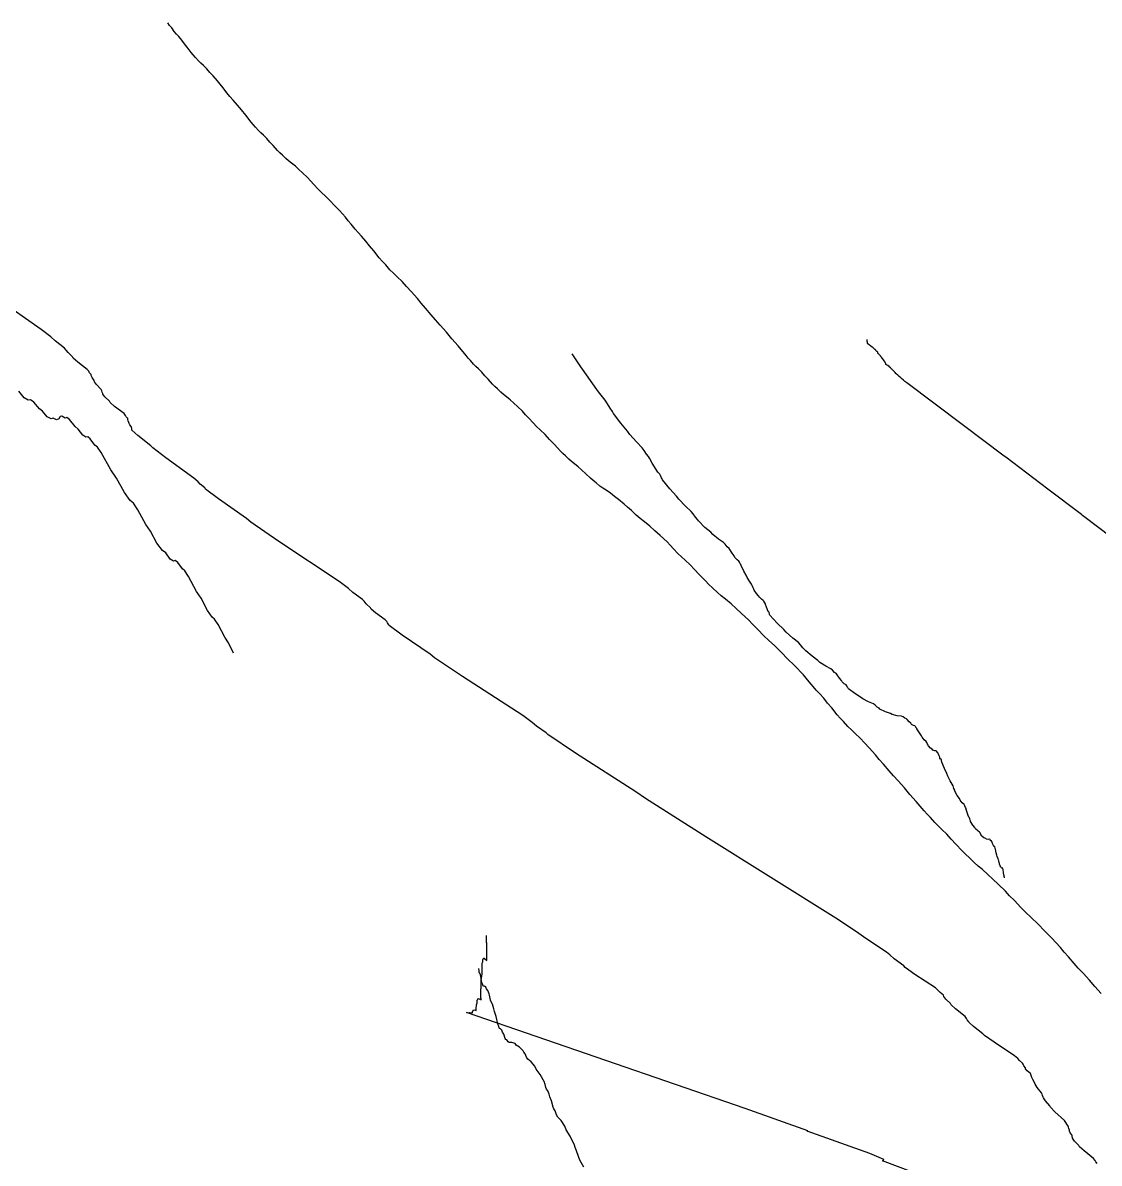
# Model space of a CAD drawing. Header units: metres. Extents: x 0 to 1, y 0 to 1.
# Drawn here: x 0.5222 to 0.6826, y 0.5428 to 0.7128 of the extents above; entities that cross this region are included whole.
import ezdxf

# ---------------------------------------------------------------- set-up
doc = ezdxf.new("R2010")
doc.units = ezdxf.units.M

msp = doc.modelspace()

# ---------------------------------------------------------------- linework, layer by layer
at = {"layer": '2', "color": 0}
for p, q in [((0.544085, 0.712402), (0.543813, 0.712795)), ((0.544393, 0.712026), (0.544085, 0.712402)), ((0.544786, 0.711478), (0.544393, 0.712026)), ((0.545094, 0.711101), (0.544786, 0.711478)), ((0.545442, 0.710743), (0.545094, 0.711101)), ((0.545886, 0.710218), (0.545442, 0.710743)), ((0.546279, 0.70968), (0.545886, 0.710218)), ((0.546724, 0.70914), (0.546279, 0.70968)), ((0.547291, 0.708383), (0.546724, 0.70914)), ((0.547599, 0.708004), (0.547291, 0.708383)), ((0.547947, 0.707645), (0.547599, 0.708004)), ((0.548392, 0.707118), (0.547947, 0.707645)), ((0.54874, 0.706757), (0.548392, 0.707118)), ((0.549134, 0.706417), (0.54874, 0.706757)), ((0.549637, 0.705916), (0.549134, 0.706417)), ((0.550081, 0.705399), (0.549637, 0.705916)), ((0.550584, 0.704883), (0.550081, 0.705399)), ((0.551226, 0.704156), (0.550584, 0.704883)), ((0.551619, 0.703627), (0.551226, 0.704156)), ((0.552064, 0.703097), (0.551619, 0.703627)), ((0.552631, 0.702353), (0.552064, 0.703097)), ((0.553076, 0.701822), (0.552631, 0.702353)), ((0.553578, 0.70129), (0.553076, 0.701822)), ((0.55422, 0.700543), (0.553578, 0.70129)), ((0.554788, 0.699809), (0.55422, 0.700543)), ((0.55543, 0.699047), (0.554788, 0.699809)), ((0.556249, 0.698007), (0.55543, 0.699047)), ((0.556557, 0.697627), (0.556249, 0.698007)), ((0.556905, 0.697266), (0.556557, 0.697627)), ((0.557349, 0.696738), (0.556905, 0.697266)), ((0.557698, 0.696375), (0.557349, 0.696738)), ((0.558092, 0.696034), (0.557698, 0.696375)), ((0.558595, 0.695531), (0.558092, 0.696034)), ((0.559039, 0.695012), (0.558595, 0.695531)), ((0.559542, 0.694494), (0.559039, 0.695012)), ((0.560184, 0.693764), (0.559542, 0.694494)), ((0.560532, 0.693401), (0.560184, 0.693764)), ((0.560926, 0.693058), (0.560532, 0.693401)), ((0.561429, 0.692553), (0.560926, 0.693058)), ((0.561823, 0.692209), (0.561429, 0.692553)), ((0.562269, 0.691889), (0.561823, 0.692209)), ((0.562838, 0.691412), (0.562269, 0.691889)), ((0.563341, 0.690917), (0.562838, 0.691412)), ((0.56391, 0.690425), (0.563341, 0.690917)), ((0.564636, 0.68973), (0.56391, 0.690425)), ((0.565081, 0.68922), (0.564636, 0.68973)), ((0.565584, 0.688712), (0.565081, 0.68922)), ((0.566226, 0.687995), (0.565584, 0.688712)), ((0.566729, 0.687486), (0.566226, 0.687995)), ((0.567298, 0.686979), (0.566729, 0.687486)), ((0.568024, 0.686263), (0.567298, 0.686979)), ((0.568666, 0.685557), (0.568024, 0.686263)), ((0.569392, 0.684826), (0.568666, 0.685557)), ((0.570319, 0.683826), (0.569392, 0.684826)), ((0.570712, 0.683305), (0.570319, 0.683826)), ((0.571156, 0.682785), (0.570712, 0.683305)), ((0.571724, 0.682054), (0.571156, 0.682785)), ((0.572168, 0.681532), (0.571724, 0.682054)), ((0.572671, 0.681011), (0.572168, 0.681532)), ((0.573313, 0.680278), (0.572671, 0.681011)), ((0.57388, 0.679556), (0.573313, 0.680278)), ((0.574522, 0.678808), (0.57388, 0.679556)), ((0.575341, 0.677785), (0.574522, 0.678808)), ((0.575786, 0.677262), (0.575341, 0.677785)), ((0.576289, 0.676739), (0.575786, 0.677262)), ((0.576931, 0.676004), (0.576289, 0.676739)), ((0.577434, 0.67548), (0.576931, 0.676004)), ((0.578003, 0.674956), (0.577434, 0.67548)), ((0.578729, 0.674219), (0.578003, 0.674956)), ((0.524936, 0.667074), (0.515949, 0.673408)), ((0.579371, 0.673494), (0.578729, 0.674219)), ((0.580097, 0.672742), (0.579371, 0.673494)), ((0.581024, 0.671715), (0.580097, 0.672742)), ((0.581591, 0.671002), (0.581024, 0.671715)), ((0.582233, 0.670264), (0.581591, 0.671002)), ((0.583052, 0.669255), (0.582233, 0.670264)), ((0.583694, 0.668515), (0.583052, 0.669255)), ((0.584421, 0.667748), (0.583694, 0.668515)), ((0.526358, 0.665982), (0.524936, 0.667074)), ((0.585347, 0.666701), (0.584421, 0.667748)), ((0.586167, 0.665701), (0.585347, 0.666701)), ((0.527018, 0.665381), (0.526358, 0.665982)), ((0.52844, 0.66429), (0.527018, 0.665381)), ((0.587094, 0.664638), (0.586167, 0.665701)), ((0.588277, 0.663215), (0.587094, 0.664638)), ((0.648044, 0.665595), (0.648044, 0.665607)), ((0.648044, 0.665588), (0.648044, 0.665595)), ((0.648044, 0.665569), (0.648044, 0.665588)), ((0.648044, 0.665558), (0.648044, 0.665569)), ((0.648044, 0.665557), (0.648044, 0.665558)), ((0.648044, 0.665544), (0.648044, 0.665557)), ((0.648044, 0.665532), (0.648044, 0.665544)), ((0.648044, 0.66551), (0.648044, 0.665532)), ((0.648045, 0.66548), (0.648044, 0.66551)), ((0.648045, 0.665469), (0.648045, 0.66548)), ((0.648045, 0.665462), (0.648045, 0.665469)), ((0.648045, 0.665443), (0.648045, 0.665462)), ((0.648045, 0.665432), (0.648045, 0.665443)), ((0.648054, 0.665439), (0.648045, 0.665432)), ((0.648061, 0.66543), (0.648054, 0.665439)), ((0.648061, 0.665418), (0.648061, 0.66543)), ((0.648067, 0.665402), (0.648061, 0.665418)), ((0.648072, 0.665376), (0.648067, 0.665402)), ((0.648072, 0.665365), (0.648072, 0.665376)), ((0.648073, 0.665356), (0.648072, 0.665365)), ((0.648073, 0.665337), (0.648073, 0.665356)), ((0.648073, 0.665325), (0.648073, 0.665337)), ((0.64808, 0.665293), (0.648073, 0.665325)), ((0.648085, 0.665256), (0.64808, 0.665293)), ((0.648085, 0.665243), (0.648085, 0.665256)), ((0.64809, 0.665198), (0.648085, 0.665243)), ((0.648094, 0.66515), (0.64809, 0.665198)), ((0.648094, 0.665139), (0.648094, 0.66515)), ((0.648094, 0.665131), (0.648094, 0.665139)), ((0.648094, 0.665112), (0.648094, 0.665131)), ((0.648094, 0.665101), (0.648094, 0.665112)), ((0.648103, 0.665095), (0.648094, 0.665101)), ((0.64811, 0.665077), (0.648103, 0.665095)), ((0.64811, 0.665065), (0.64811, 0.665077)), ((0.648116, 0.665039), (0.64811, 0.665065)), ((0.648121, 0.665006), (0.648116, 0.665039)), ((0.648122, 0.664995), (0.648121, 0.665006)), ((0.64813, 0.664982), (0.648122, 0.664995)), ((0.648137, 0.664959), (0.64813, 0.664982)), ((0.648145, 0.664943), (0.648137, 0.664959)), ((0.648412, 0.664777), (0.648145, 0.664943)), ((0.648616, 0.664637), (0.648412, 0.664777)), ((0.648622, 0.664622), (0.648616, 0.664637)), ((0.648825, 0.664474), (0.648622, 0.664622)), ((0.528665, 0.664027), (0.52844, 0.66429)), ((0.52897, 0.663637), (0.528665, 0.664027)), ((0.529629, 0.662999), (0.52897, 0.663637)), ((0.529733, 0.662808), (0.529629, 0.662999)), ((0.530393, 0.662208), (0.529733, 0.662808)), ((0.588584, 0.662834), (0.588277, 0.663215)), ((0.588933, 0.662471), (0.588584, 0.662834)), ((0.605373, 0.661547), (0.604089, 0.663469)), ((0.64898, 0.664349), (0.648825, 0.664474)), ((0.648981, 0.664337), (0.64898, 0.664349)), ((0.648987, 0.664324), (0.648981, 0.664337)), ((0.648992, 0.664301), (0.648987, 0.664324)), ((0.648999, 0.664285), (0.648992, 0.664301)), ((0.649202, 0.664123), (0.648999, 0.664285)), ((0.649357, 0.663986), (0.649202, 0.664123)), ((0.649362, 0.66397), (0.649357, 0.663986)), ((0.649517, 0.663825), (0.649362, 0.66397)), ((0.649635, 0.663701), (0.649517, 0.663825)), ((0.649635, 0.66369), (0.649635, 0.663701)), ((0.649635, 0.663682), (0.649635, 0.66369)), ((0.649635, 0.663663), (0.649635, 0.663682)), ((0.649635, 0.663652), (0.649635, 0.663663)), ((0.649642, 0.663645), (0.649635, 0.663652)), ((0.649647, 0.663626), (0.649642, 0.663645)), ((0.649647, 0.663614), (0.649647, 0.663626)), ((0.649652, 0.663588), (0.649647, 0.663614)), ((0.649656, 0.663554), (0.649652, 0.663588)), ((0.649656, 0.663543), (0.649656, 0.663554)), ((0.649663, 0.663529), (0.649656, 0.663543)), ((0.649668, 0.663506), (0.649663, 0.663529)), ((0.649674, 0.663489), (0.649668, 0.663506)), ((0.649877, 0.663298), (0.649674, 0.663489)), ((0.650032, 0.66314), (0.649877, 0.663298)), ((0.650037, 0.663123), (0.650032, 0.66314)), ((0.650192, 0.662957), (0.650037, 0.663123)), ((0.65031, 0.662817), (0.650192, 0.662957)), ((0.65031, 0.662806), (0.65031, 0.662817)), ((0.650315, 0.662792), (0.65031, 0.662806)), ((0.531815, 0.661118), (0.530393, 0.662208)), ((0.53204, 0.660856), (0.531815, 0.661118)), ((0.589377, 0.661941), (0.588933, 0.662471)), ((0.589726, 0.661577), (0.589377, 0.661941)), ((0.59012, 0.661235), (0.589726, 0.661577)), ((0.590622, 0.66073), (0.59012, 0.661235)), ((0.606492, 0.65997), (0.605373, 0.661547)), ((0.650319, 0.662769), (0.650315, 0.662792)), ((0.650324, 0.662752), (0.650319, 0.662769)), ((0.650479, 0.662571), (0.650324, 0.662752)), ((0.650597, 0.662419), (0.650479, 0.662571)), ((0.650601, 0.662403), (0.650597, 0.662419)), ((0.650719, 0.662244), (0.650601, 0.662403)), ((0.650808, 0.662109), (0.650719, 0.662244)), ((0.650808, 0.662098), (0.650808, 0.662109)), ((0.650809, 0.66209), (0.650808, 0.662098)), ((0.650809, 0.662071), (0.650809, 0.66209)), ((0.650809, 0.66206), (0.650809, 0.662071)), ((0.650818, 0.662053), (0.650809, 0.66206)), ((0.650824, 0.662034), (0.650818, 0.662053)), ((0.650825, 0.662023), (0.650824, 0.662034)), ((0.650831, 0.661996), (0.650825, 0.662023)), ((0.650836, 0.661963), (0.650831, 0.661996)), ((0.650836, 0.661951), (0.650836, 0.661963)), ((0.650845, 0.661938), (0.650836, 0.661951)), ((0.650852, 0.661914), (0.650845, 0.661938)), ((0.65086, 0.661897), (0.650852, 0.661914)), ((0.651127, 0.661708), (0.65086, 0.661897)), ((0.65133, 0.661551), (0.651127, 0.661708)), ((0.651337, 0.661535), (0.65133, 0.661551)), ((0.65154, 0.66137), (0.651337, 0.661535)), ((0.651695, 0.661231), (0.65154, 0.66137)), ((0.651695, 0.661219), (0.651695, 0.661231)), ((0.651702, 0.661206), (0.651695, 0.661219)), ((0.651707, 0.661183), (0.651702, 0.661206)), ((0.651714, 0.661166), (0.651707, 0.661183)), ((0.651917, 0.660986), (0.651714, 0.661166)), ((0.532144, 0.66064), (0.53204, 0.660856)), ((0.532369, 0.660379), (0.532144, 0.66064)), ((0.532404, 0.660247), (0.532369, 0.660379)), ((0.532546, 0.659937), (0.532404, 0.660247)), ((0.532852, 0.659472), (0.532546, 0.659937)), ((0.5329, 0.659308), (0.532852, 0.659472)), ((0.591067, 0.660209), (0.590622, 0.66073)), ((0.59157, 0.659689), (0.591067, 0.660209)), ((0.592212, 0.658958), (0.59157, 0.659689)), ((0.606899, 0.659322), (0.606492, 0.65997)), ((0.652072, 0.660836), (0.651917, 0.660986)), ((0.652077, 0.660819), (0.652072, 0.660836)), ((0.652232, 0.660661), (0.652077, 0.660819)), ((0.652349, 0.660527), (0.652232, 0.660661)), ((0.65235, 0.660516), (0.652349, 0.660527)), ((0.652358, 0.660502), (0.65235, 0.660516)), ((0.652365, 0.660478), (0.652358, 0.660502)), ((0.652374, 0.66046), (0.652365, 0.660478)), ((0.65264, 0.660259), (0.652374, 0.66046)), ((0.652844, 0.660093), (0.65264, 0.660259)), ((0.65285, 0.660076), (0.652844, 0.660093)), ((0.653054, 0.659902), (0.65285, 0.660076)), ((0.653208, 0.659756), (0.653054, 0.659902)), ((0.653217, 0.659738), (0.653208, 0.659756)), ((0.653484, 0.65953), (0.653217, 0.659738)), ((0.653687, 0.659359), (0.653484, 0.65953)), ((0.522425, 0.65692), (0.521585, 0.657904)), ((0.533205, 0.658882), (0.5329, 0.659308)), ((0.533865, 0.658165), (0.533205, 0.658882)), ((0.533969, 0.657962), (0.533865, 0.658165)), ((0.534017, 0.657773), (0.533969, 0.657962)), ((0.534121, 0.657571), (0.534017, 0.657773)), ((0.59256, 0.658593), (0.592212, 0.658958)), ((0.592954, 0.658248), (0.59256, 0.658593)), ((0.593457, 0.657742), (0.592954, 0.658248)), ((0.593851, 0.657396), (0.593457, 0.657742)), ((0.608018, 0.657792), (0.606899, 0.659322)), ((0.608994, 0.656557), (0.608018, 0.657792)), ((0.653954, 0.659147), (0.653687, 0.659359)), ((0.66221, 0.652952), (0.653954, 0.659147)), ((0.523016, 0.65657), (0.522425, 0.65692)), ((0.523352, 0.656614), (0.523016, 0.65657)), ((0.523827, 0.656281), (0.523352, 0.656614)), ((0.524667, 0.655261), (0.523827, 0.656281)), ((0.534138, 0.657449), (0.534121, 0.657571)), ((0.534443, 0.657059), (0.534138, 0.657449)), ((0.535103, 0.656423), (0.534443, 0.657059)), ((0.535207, 0.656232), (0.535103, 0.656423)), ((0.535866, 0.655634), (0.535207, 0.656232)), ((0.594297, 0.657074), (0.593851, 0.657396)), ((0.594866, 0.656595), (0.594297, 0.657074)), ((0.595369, 0.656098), (0.594866, 0.656595)), ((0.595938, 0.655604), (0.595369, 0.656098)), ((0.609348, 0.656033), (0.608994, 0.656557)), ((0.609755, 0.655346), (0.609348, 0.656033)), ((0.525143, 0.654926), (0.524667, 0.655261)), ((0.525818, 0.654054), (0.525143, 0.654926)), ((0.537288, 0.654548), (0.535866, 0.655634)), ((0.537513, 0.654286), (0.537288, 0.654548)), ((0.596664, 0.654906), (0.595938, 0.655604)), ((0.597109, 0.654395), (0.596664, 0.654906)), ((0.597612, 0.653885), (0.597109, 0.654395)), ((0.610109, 0.654845), (0.609755, 0.655346)), ((0.610238, 0.654587), (0.610109, 0.654845)), ((0.611357, 0.65313), (0.610238, 0.654587)), ((0.526409, 0.653793), (0.525818, 0.654054)), ((0.526745, 0.653888), (0.526409, 0.653793)), ((0.52722, 0.653627), (0.526745, 0.653888)), ((0.527556, 0.653786), (0.52722, 0.653627)), ((0.527746, 0.654119), (0.527556, 0.653786)), ((0.528015, 0.654196), (0.527746, 0.654119)), ((0.528491, 0.653898), (0.528015, 0.654196)), ((0.528761, 0.653972), (0.528491, 0.653898)), ((0.529143, 0.653681), (0.528761, 0.653972)), ((0.529983, 0.65261), (0.529143, 0.653681)), ((0.530459, 0.652245), (0.529983, 0.65261)), ((0.537617, 0.65407), (0.537513, 0.654286)), ((0.537842, 0.65381), (0.537617, 0.65407)), ((0.537878, 0.653678), (0.537842, 0.65381)), ((0.537926, 0.653466), (0.537878, 0.653678)), ((0.53803, 0.653213), (0.537926, 0.653466)), ((0.538047, 0.653083), (0.53803, 0.653213)), ((0.538151, 0.652868), (0.538047, 0.653083)), ((0.538376, 0.652609), (0.538151, 0.652868)), ((0.538412, 0.652478), (0.538376, 0.652609)), ((0.598253, 0.653166), (0.597612, 0.653885)), ((0.598756, 0.652655), (0.598253, 0.653166)), ((0.599325, 0.652146), (0.598756, 0.652655)), ((0.612333, 0.651959), (0.611357, 0.65313)), ((0.668498, 0.648219), (0.66221, 0.652952)), ((0.531134, 0.651332), (0.530459, 0.652245)), ((0.53161, 0.651031), (0.531134, 0.651332)), ((0.531879, 0.651104), (0.53161, 0.651031)), ((0.532262, 0.65081), (0.531879, 0.651104)), ((0.538428, 0.652323), (0.538412, 0.652478)), ((0.538464, 0.652193), (0.538428, 0.652323)), ((0.53847, 0.652082), (0.538464, 0.652193)), ((0.539365, 0.651283), (0.53847, 0.652082)), ((0.541296, 0.649762), (0.539365, 0.651283)), ((0.600052, 0.651427), (0.599325, 0.652146)), ((0.600694, 0.650719), (0.600052, 0.651427)), ((0.612687, 0.651458), (0.612333, 0.651959)), ((0.613663, 0.650334), (0.612687, 0.651458)), ((0.532937, 0.64986), (0.532262, 0.65081)), ((0.53332, 0.649565), (0.532937, 0.64986)), ((0.533863, 0.648749), (0.53332, 0.649565)), ((0.541601, 0.649432), (0.541296, 0.649762)), ((0.543532, 0.64795), (0.541601, 0.649432)), ((0.60142, 0.649985), (0.600694, 0.650719)), ((0.602347, 0.648982), (0.60142, 0.649985)), ((0.614513, 0.649452), (0.613663, 0.650334)), ((0.614822, 0.649057), (0.614513, 0.649452)), ((0.535344, 0.646152), (0.533863, 0.648749)), ((0.547698, 0.644957), (0.543532, 0.64795)), ((0.602695, 0.648616), (0.602347, 0.648982)), ((0.603089, 0.64827), (0.602695, 0.648616)), ((0.603592, 0.647762), (0.603089, 0.64827)), ((0.603986, 0.647415), (0.603592, 0.647762)), ((0.615176, 0.648517), (0.614822, 0.649057)), ((0.615485, 0.648144), (0.615176, 0.648517)), ((0.615597, 0.647933), (0.615485, 0.648144)), ((0.616004, 0.647187), (0.615597, 0.647933)), ((0.668701, 0.648055), (0.668498, 0.648219)), ((0.67499, 0.643314), (0.668701, 0.648055)), ((0.536184, 0.644924), (0.535344, 0.646152)), ((0.604432, 0.647091), (0.603986, 0.647415)), ((0.605001, 0.64661), (0.604432, 0.647091)), ((0.605504, 0.646111), (0.605001, 0.64661)), ((0.606073, 0.645616), (0.605504, 0.646111)), ((0.616358, 0.646634), (0.616004, 0.647187)), ((0.616487, 0.646357), (0.616358, 0.646634)), ((0.616841, 0.645852), (0.616487, 0.646357)), ((0.61715, 0.64551), (0.616841, 0.645852)), ((0.537375, 0.642783), (0.536184, 0.644924)), ((0.548357, 0.644393), (0.547698, 0.644957)), ((0.548662, 0.644038), (0.548357, 0.644393)), ((0.606799, 0.644915), (0.606073, 0.645616)), ((0.607193, 0.644567), (0.606799, 0.644915)), ((0.607639, 0.644242), (0.607193, 0.644567)), ((0.608208, 0.643759), (0.607639, 0.644242)), ((0.617262, 0.64531), (0.61715, 0.64551)), ((0.617391, 0.644995), (0.617262, 0.64531)), ((0.617503, 0.644818), (0.617391, 0.644995)), ((0.617544, 0.644678), (0.617503, 0.644818)), ((0.618663, 0.643333), (0.617544, 0.644678)), ((0.538214, 0.641618), (0.537375, 0.642783)), ((0.549321, 0.643475), (0.548662, 0.644038)), ((0.549426, 0.643296), (0.549321, 0.643475)), ((0.551357, 0.641851), (0.549426, 0.643296)), ((0.608654, 0.643433), (0.608208, 0.643759)), ((0.609158, 0.643133), (0.608654, 0.643433)), ((0.609802, 0.642681), (0.609158, 0.643133)), ((0.610371, 0.642208), (0.609802, 0.642681)), ((0.619639, 0.642258), (0.618663, 0.643333)), ((0.67978, 0.63969), (0.67499, 0.643314)), ((0.53869, 0.6412), (0.538214, 0.641618)), ((0.539365, 0.640212), (0.53869, 0.6412)), ((0.555522, 0.638937), (0.551357, 0.641851)), ((0.611015, 0.641742), (0.610371, 0.642208)), ((0.611837, 0.641079), (0.611015, 0.641742)), ((0.612339, 0.640589), (0.611837, 0.641079)), ((0.619993, 0.641792), (0.619639, 0.642258)), ((0.620969, 0.640765), (0.619993, 0.641792)), ((0.621819, 0.639968), (0.620969, 0.640765)), ((0.540557, 0.638035), (0.539365, 0.640212)), ((0.612908, 0.640104), (0.612339, 0.640589)), ((0.613635, 0.639416), (0.612908, 0.640104)), ((0.614204, 0.638929), (0.613635, 0.639416)), ((0.622128, 0.639603), (0.621819, 0.639968)), ((0.622482, 0.639098), (0.622128, 0.639603)), ((0.622791, 0.638756), (0.622482, 0.639098)), ((0.679786, 0.639674), (0.67978, 0.63969)), ((0.679989, 0.639513), (0.679786, 0.639674)), ((0.680144, 0.639377), (0.679989, 0.639513)), ((0.680348, 0.639212), (0.680144, 0.639377)), ((0.686636, 0.634456), (0.680348, 0.639212)), ((0.541232, 0.637044), (0.540557, 0.638035)), ((0.556181, 0.638387), (0.555522, 0.638937)), ((0.560347, 0.635512), (0.556181, 0.638387)), ((0.614848, 0.638447), (0.614204, 0.638929)), ((0.615669, 0.637764), (0.614848, 0.638447)), ((0.616395, 0.637086), (0.615669, 0.637764)), ((0.622903, 0.638556), (0.622791, 0.638756)), ((0.623879, 0.637602), (0.622903, 0.638556)), ((0.62473, 0.636868), (0.623879, 0.637602)), ((0.542191, 0.635241), (0.541232, 0.637044)), ((0.617217, 0.636388), (0.616395, 0.637086)), ((0.618266, 0.63543), (0.617217, 0.636388)), ((0.625038, 0.636526), (0.62473, 0.636868)), ((0.625889, 0.63584), (0.625038, 0.636526)), ((0.62663, 0.63534), (0.625889, 0.63584)), ((0.54303, 0.634166), (0.542191, 0.635241)), ((0.543506, 0.633799), (0.54303, 0.634166)), ((0.569334, 0.629514), (0.560347, 0.635512)), ((0.61871, 0.634927), (0.618266, 0.63543)), ((0.619213, 0.634426), (0.61871, 0.634927)), ((0.619855, 0.63372), (0.619213, 0.634426)), ((0.626899, 0.635083), (0.62663, 0.63534)), ((0.627208, 0.634702), (0.626899, 0.635083)), ((0.627477, 0.634468), (0.627208, 0.634702)), ((0.627575, 0.634308), (0.627477, 0.634468)), ((0.62793, 0.633744), (0.627575, 0.634308)), ((0.544181, 0.632882), (0.543506, 0.633799)), ((0.544657, 0.632579), (0.544181, 0.632882)), ((0.544926, 0.63265), (0.544657, 0.632579)), ((0.545309, 0.632355), (0.544926, 0.63265)), ((0.545984, 0.631401), (0.545309, 0.632355)), ((0.620358, 0.633218), (0.619855, 0.63372)), ((0.620927, 0.632719), (0.620358, 0.633218)), ((0.621653, 0.632015), (0.620927, 0.632719)), ((0.628238, 0.63335), (0.62793, 0.633744)), ((0.628351, 0.633131), (0.628238, 0.63335)), ((0.628659, 0.632785), (0.628351, 0.633131)), ((0.628929, 0.632581), (0.628659, 0.632785)), ((0.629026, 0.632432), (0.628929, 0.632581)), ((0.629138, 0.632174), (0.629026, 0.632432)), ((0.546367, 0.631104), (0.545984, 0.631401)), ((0.54691, 0.630286), (0.546367, 0.631104)), ((0.622295, 0.631318), (0.621653, 0.632015)), ((0.623021, 0.630599), (0.622295, 0.631318)), ((0.623948, 0.629613), (0.623021, 0.630599)), ((0.629236, 0.632048), (0.629138, 0.632174)), ((0.629272, 0.631927), (0.629236, 0.632048)), ((0.629678, 0.631089), (0.629272, 0.631927)), ((0.630033, 0.630457), (0.629678, 0.631089)), ((0.548102, 0.628057), (0.54691, 0.630286)), ((0.570756, 0.628475), (0.569334, 0.629514)), ((0.624451, 0.62911), (0.623948, 0.629613)), ((0.62502, 0.62861), (0.624451, 0.62911)), ((0.630161, 0.630153), (0.630033, 0.630457)), ((0.630516, 0.629569), (0.630161, 0.630153)), ((0.630824, 0.629158), (0.630516, 0.629569)), ((0.630937, 0.628933), (0.630824, 0.629158)), ((0.631065, 0.628589), (0.630937, 0.628933)), ((0.548777, 0.627037), (0.548102, 0.628057)), ((0.571415, 0.627899), (0.570756, 0.628475)), ((0.572837, 0.626861), (0.571415, 0.627899)), ((0.625747, 0.627903), (0.62502, 0.62861)), ((0.626316, 0.627402), (0.625747, 0.627903)), ((0.626959, 0.626903), (0.626316, 0.627402)), ((0.631177, 0.628387), (0.631065, 0.628589)), ((0.631218, 0.628238), (0.631177, 0.628387)), ((0.631572, 0.627727), (0.631218, 0.628238)), ((0.631881, 0.62738), (0.631572, 0.627727)), ((0.631993, 0.627178), (0.631881, 0.62738)), ((0.632302, 0.626878), (0.631993, 0.627178)), ((0.549735, 0.625193), (0.548777, 0.627037)), ((0.573062, 0.626607), (0.572837, 0.626861)), ((0.573368, 0.626228), (0.573062, 0.626607)), ((0.574027, 0.625614), (0.573368, 0.626228)), ((0.574131, 0.625427), (0.574027, 0.625614)), ((0.57479, 0.624852), (0.574131, 0.625427)), ((0.627781, 0.626199), (0.626959, 0.626903)), ((0.628507, 0.625502), (0.627781, 0.626199)), ((0.629329, 0.624783), (0.628507, 0.625502)), ((0.632571, 0.626715), (0.632302, 0.626878)), ((0.632669, 0.62658), (0.632571, 0.626715)), ((0.632781, 0.626339), (0.632669, 0.62658)), ((0.632879, 0.626228), (0.632781, 0.626339)), ((0.632915, 0.626111), (0.632879, 0.626228)), ((0.633043, 0.625708), (0.632915, 0.626111)), ((0.633155, 0.625455), (0.633043, 0.625708)), ((0.633196, 0.625287), (0.633155, 0.625455)), ((0.550411, 0.624237), (0.549735, 0.625193)), ((0.550793, 0.623938), (0.550411, 0.624237)), ((0.551336, 0.623117), (0.550793, 0.623938)), ((0.576212, 0.623816), (0.57479, 0.624852)), ((0.576437, 0.623562), (0.576212, 0.623816)), ((0.630378, 0.623797), (0.629329, 0.624783)), ((0.63102, 0.62311), (0.630378, 0.623797)), ((0.633308, 0.625081), (0.633196, 0.625287)), ((0.633406, 0.625), (0.633308, 0.625081)), ((0.633442, 0.624895), (0.633406, 0.625)), ((0.633482, 0.624688), (0.633442, 0.624895)), ((0.633518, 0.624606), (0.633482, 0.624688)), ((0.633531, 0.624501), (0.633518, 0.624606)), ((0.63465, 0.623324), (0.633531, 0.624501)), ((0.552295, 0.621236), (0.551336, 0.623117)), ((0.576542, 0.62335), (0.576437, 0.623562)), ((0.576767, 0.623097), (0.576542, 0.62335)), ((0.576802, 0.622967), (0.576767, 0.623097)), ((0.578733, 0.621557), (0.576802, 0.622967)), ((0.631746, 0.6224), (0.63102, 0.62311)), ((0.632673, 0.621427), (0.631746, 0.6224)), ((0.635626, 0.622397), (0.63465, 0.623324)), ((0.63598, 0.621984), (0.635626, 0.622397)), ((0.552838, 0.620414), (0.552295, 0.621236)), ((0.553609, 0.61885), (0.552838, 0.620414)), ((0.582899, 0.61872), (0.578733, 0.621557)), ((0.633399, 0.620717), (0.632673, 0.621427)), ((0.634221, 0.619982), (0.633399, 0.620717)), ((0.636956, 0.621105), (0.63598, 0.621984)), ((0.637806, 0.620436), (0.636956, 0.621105)), ((0.638115, 0.620118), (0.637806, 0.620436)), ((0.583558, 0.618181), (0.582899, 0.61872)), ((0.635269, 0.618976), (0.634221, 0.619982)), ((0.636196, 0.618013), (0.635269, 0.618976)), ((0.638469, 0.619666), (0.638115, 0.620118)), ((0.638778, 0.619371), (0.638469, 0.619666)), ((0.63889, 0.619188), (0.638778, 0.619371)), ((0.639866, 0.618382), (0.63889, 0.619188)), ((0.587724, 0.615382), (0.583558, 0.618181)), ((0.637245, 0.616992), (0.636196, 0.618013)), ((0.638583, 0.615621), (0.637245, 0.616992)), ((0.640717, 0.617776), (0.639866, 0.618382)), ((0.641025, 0.617481), (0.640717, 0.617776)), ((0.641876, 0.616924), (0.641025, 0.617481)), ((0.642617, 0.616536), (0.641876, 0.616924)), ((0.596711, 0.609548), (0.587724, 0.615382)), ((0.638976, 0.615108), (0.638583, 0.615621)), ((0.642886, 0.616319), (0.642617, 0.616536)), ((0.643195, 0.615985), (0.642886, 0.616319)), ((0.643464, 0.615792), (0.643195, 0.615985)), ((0.643562, 0.615646), (0.643464, 0.615792)), ((0.643916, 0.615135), (0.643562, 0.615646)), ((0.639421, 0.614597), (0.638976, 0.615108)), ((0.639988, 0.613876), (0.639421, 0.614597)), ((0.640433, 0.613364), (0.639988, 0.613876)), ((0.644225, 0.614788), (0.643916, 0.615135)), ((0.644337, 0.614586), (0.644225, 0.614788)), ((0.644646, 0.614287), (0.644337, 0.614586)), ((0.644915, 0.614124), (0.644646, 0.614287)), ((0.645013, 0.613989), (0.644915, 0.614124)), ((0.645125, 0.613749), (0.645013, 0.613989)), ((0.645223, 0.613637), (0.645125, 0.613749)), ((0.645259, 0.613521), (0.645223, 0.613637)), ((0.646234, 0.612825), (0.645259, 0.613521)), ((0.640936, 0.612852), (0.640433, 0.613364)), ((0.641578, 0.612132), (0.640936, 0.612852)), ((0.642145, 0.611421), (0.641578, 0.612132)), ((0.647085, 0.612317), (0.646234, 0.612825)), ((0.647394, 0.612057), (0.647085, 0.612317)), ((0.648244, 0.611596), (0.647394, 0.612057)), ((0.642787, 0.610686), (0.642145, 0.611421)), ((0.643606, 0.60968), (0.642787, 0.610686)), ((0.648985, 0.611292), (0.648244, 0.611596)), ((0.649255, 0.611107), (0.648985, 0.611292)), ((0.649563, 0.610807), (0.649255, 0.611107)), ((0.649833, 0.610645), (0.649563, 0.610807)), ((0.64993, 0.61051), (0.649833, 0.610645)), ((0.650781, 0.610122), (0.64993, 0.61051)), ((0.651522, 0.609882), (0.650781, 0.610122)), ((0.598132, 0.608535), (0.596711, 0.609548)), ((0.598792, 0.607971), (0.598132, 0.608535)), ((0.64405, 0.609166), (0.643606, 0.60968)), ((0.644553, 0.608653), (0.64405, 0.609166)), ((0.645195, 0.607931), (0.644553, 0.608653)), ((0.651791, 0.60972), (0.651522, 0.609882)), ((0.652533, 0.609527), (0.651791, 0.60972)), ((0.653179, 0.609458), (0.652533, 0.609527)), ((0.653413, 0.609357), (0.653179, 0.609458)), ((0.653683, 0.609155), (0.653413, 0.609357)), ((0.653917, 0.609078), (0.653683, 0.609155)), ((0.654002, 0.608974), (0.653917, 0.609078)), ((0.654311, 0.608615), (0.654002, 0.608974)), ((0.654581, 0.608401), (0.654311, 0.608615)), ((0.600214, 0.606959), (0.598792, 0.607971)), ((0.600439, 0.606709), (0.600214, 0.606959)), ((0.645698, 0.607417), (0.645195, 0.607931)), ((0.646267, 0.606904), (0.645698, 0.607417)), ((0.646993, 0.606182), (0.646267, 0.606904)), ((0.654678, 0.608247), (0.654581, 0.608401)), ((0.654947, 0.60808), (0.654678, 0.608247)), ((0.655182, 0.608033), (0.654947, 0.60808)), ((0.655267, 0.60794), (0.655182, 0.608033)), ((0.655365, 0.607748), (0.655267, 0.60794)), ((0.65545, 0.607678), (0.655365, 0.607748)), ((0.655481, 0.607577), (0.65545, 0.607678)), ((0.655836, 0.606976), (0.655481, 0.607577)), ((0.656144, 0.60655), (0.655836, 0.606976)), ((0.604604, 0.603947), (0.600439, 0.606709)), ((0.647635, 0.60547), (0.646993, 0.606182)), ((0.648362, 0.604732), (0.647635, 0.60547)), ((0.656257, 0.60632), (0.656144, 0.60655)), ((0.656565, 0.605942), (0.656257, 0.60632)), ((0.656835, 0.60571), (0.656565, 0.605942)), ((0.656932, 0.60555), (0.656835, 0.60571)), ((0.657045, 0.605281), (0.656932, 0.60555)), ((0.657142, 0.605144), (0.657045, 0.605281)), ((0.657178, 0.605019), (0.657142, 0.605144)), ((0.613591, 0.598192), (0.604604, 0.603947)), ((0.649289, 0.603724), (0.648362, 0.604732)), ((0.649856, 0.603022), (0.649289, 0.603724)), ((0.657487, 0.604714), (0.657178, 0.605019)), ((0.657756, 0.604545), (0.657487, 0.604714)), ((0.657854, 0.604409), (0.657756, 0.604545)), ((0.658123, 0.604288), (0.657854, 0.604409)), ((0.658357, 0.604281), (0.658123, 0.604288)), ((0.658443, 0.604203), (0.658357, 0.604281)), ((0.65854, 0.604028), (0.658443, 0.604203)), ((0.658626, 0.603973), (0.65854, 0.604028)), ((0.658657, 0.603877), (0.658626, 0.603973)), ((0.658769, 0.603549), (0.658657, 0.603877)), ((0.658866, 0.60336), (0.658769, 0.603549)), ((0.658902, 0.603216), (0.658866, 0.60336)), ((0.650498, 0.602297), (0.649856, 0.603022)), ((0.651317, 0.601304), (0.650498, 0.602297)), ((0.659, 0.603075), (0.658902, 0.603216)), ((0.659085, 0.603051), (0.659, 0.603075)), ((0.659116, 0.602966), (0.659085, 0.603051)), ((0.659151, 0.602783), (0.659116, 0.602966)), ((0.659182, 0.602722), (0.659151, 0.602783)), ((0.659194, 0.602624), (0.659182, 0.602722)), ((0.6596, 0.601649), (0.659194, 0.602624)), ((0.659954, 0.600897), (0.6596, 0.601649)), ((0.651959, 0.600577), (0.651317, 0.601304)), ((0.652685, 0.599824), (0.651959, 0.600577)), ((0.660083, 0.600548), (0.659954, 0.600897)), ((0.660437, 0.599844), (0.660083, 0.600548)), ((0.653612, 0.598795), (0.652685, 0.599824)), ((0.654431, 0.597812), (0.653612, 0.598795)), ((0.660746, 0.599328), (0.660437, 0.599844)), ((0.660858, 0.599066), (0.660746, 0.599328)), ((0.660987, 0.598678), (0.660858, 0.599066)), ((0.661099, 0.598438), (0.660987, 0.598678)), ((0.66114, 0.598275), (0.661099, 0.598438)), ((0.661494, 0.597644), (0.66114, 0.598275)), ((0.615013, 0.597192), (0.613591, 0.598192)), ((0.624, 0.591476), (0.615013, 0.597192)), ((0.655358, 0.596768), (0.654431, 0.597812)), ((0.656541, 0.595368), (0.655358, 0.596768)), ((0.661803, 0.597192), (0.661494, 0.597644)), ((0.661915, 0.596952), (0.661803, 0.597192)), ((0.662224, 0.596548), (0.661915, 0.596952)), ((0.662493, 0.596293), (0.662224, 0.596548)), ((0.656986, 0.594853), (0.656541, 0.595368)), ((0.657489, 0.594339), (0.656986, 0.594853)), ((0.662591, 0.596125), (0.662493, 0.596293)), ((0.662703, 0.595846), (0.662591, 0.596125)), ((0.662801, 0.595701), (0.662703, 0.595846)), ((0.662836, 0.595573), (0.662801, 0.595701)), ((0.662965, 0.595126), (0.662836, 0.595573)), ((0.663077, 0.594835), (0.662965, 0.595126)), ((0.663118, 0.594653), (0.663077, 0.594835)), ((0.65813, 0.593615), (0.657489, 0.594339)), ((0.658633, 0.593099), (0.65813, 0.593615)), ((0.66323, 0.594409), (0.663118, 0.594653)), ((0.663328, 0.594295), (0.66323, 0.594409)), ((0.663363, 0.594178), (0.663328, 0.594295)), ((0.663404, 0.593957), (0.663363, 0.594178)), ((0.66344, 0.593863), (0.663404, 0.593957)), ((0.663453, 0.593753), (0.66344, 0.593863)), ((0.663807, 0.593233), (0.663453, 0.593753)), ((0.664116, 0.592878), (0.663807, 0.593233)), ((0.643389, 0.57935), (0.624, 0.591476)), ((0.659202, 0.592585), (0.658633, 0.593099)), ((0.659929, 0.591861), (0.659202, 0.592585)), ((0.660571, 0.591147), (0.659929, 0.591861)), ((0.664228, 0.592673), (0.664116, 0.592878)), ((0.664537, 0.592365), (0.664228, 0.592673)), ((0.664806, 0.592195), (0.664537, 0.592365)), ((0.664904, 0.592058), (0.664806, 0.592195)), ((0.665016, 0.591814), (0.664904, 0.592058)), ((0.665114, 0.5917), (0.665016, 0.591814)), ((0.665149, 0.591583), (0.665114, 0.5917)), ((0.665458, 0.591348), (0.665149, 0.591583)), ((0.661297, 0.590408), (0.660571, 0.591147)), ((0.662224, 0.589396), (0.661297, 0.590408)), ((0.665727, 0.591241), (0.665458, 0.591348)), ((0.665825, 0.591127), (0.665727, 0.591241)), ((0.666094, 0.591068), (0.665825, 0.591127)), ((0.666329, 0.591115), (0.666094, 0.591068)), ((0.666414, 0.591056), (0.666329, 0.591115)), ((0.666512, 0.590903), (0.666414, 0.591056)), ((0.666597, 0.590867), (0.666512, 0.590903)), ((0.666628, 0.590779), (0.666597, 0.590867)), ((0.66674, 0.590476), (0.666628, 0.590779)), ((0.666838, 0.59031), (0.66674, 0.590476)), ((0.666873, 0.590174), (0.666838, 0.59031)), ((0.666971, 0.590056), (0.666873, 0.590174)), ((0.667056, 0.59005), (0.666971, 0.590056)), ((0.667087, 0.589973), (0.667056, 0.59005)), ((0.667123, 0.589798), (0.667087, 0.589973)), ((0.667154, 0.589744), (0.667123, 0.589798)), ((0.667165, 0.589648), (0.667154, 0.589744)), ((0.662727, 0.58888), (0.662224, 0.589396)), ((0.663296, 0.588364), (0.662727, 0.58888)), ((0.664022, 0.587638), (0.663296, 0.588364)), ((0.667294, 0.589111), (0.667165, 0.589648)), ((0.667406, 0.58874), (0.667294, 0.589111)), ((0.667446, 0.58853), (0.667406, 0.58874)), ((0.667559, 0.588208), (0.667446, 0.58853)), ((0.667656, 0.588024), (0.667559, 0.588208)), ((0.664591, 0.58712), (0.664022, 0.587638)), ((0.665235, 0.586604), (0.664591, 0.58712)), ((0.666056, 0.585878), (0.665235, 0.586604)), ((0.667692, 0.587882), (0.667656, 0.588024)), ((0.667733, 0.587633), (0.667692, 0.587882)), ((0.667768, 0.587514), (0.667733, 0.587633)), ((0.667781, 0.587395), (0.667768, 0.587514)), ((0.667893, 0.587145), (0.667781, 0.587395)), ((0.667991, 0.587025), (0.667893, 0.587145)), ((0.668026, 0.586907), (0.667991, 0.587025)), ((0.668124, 0.586834), (0.668026, 0.586907)), ((0.668209, 0.58687), (0.668124, 0.586834)), ((0.66824, 0.586807), (0.668209, 0.58687)), ((0.668276, 0.586649), (0.66824, 0.586807)), ((0.668307, 0.586609), (0.668276, 0.586649)), ((0.668318, 0.586519), (0.668307, 0.586609)), ((0.668359, 0.586211), (0.668318, 0.586519)), ((0.666783, 0.585161), (0.666056, 0.585878)), ((0.667604, 0.584419), (0.666783, 0.585161)), ((0.668394, 0.58604), (0.668359, 0.586211)), ((0.668407, 0.585902), (0.668394, 0.58604)), ((0.668443, 0.585779), (0.668407, 0.585902)), ((0.668474, 0.58577), (0.668443, 0.585779)), ((0.668485, 0.585691), (0.668474, 0.58577)), ((0.668498, 0.585514), (0.668485, 0.585691)), ((0.668509, 0.585458), (0.668498, 0.585514)), ((0.668513, 0.585363), (0.668509, 0.585458)), ((0.668653, 0.583405), (0.667604, 0.584419)), ((0.669295, 0.5827), (0.668653, 0.583405)), ((0.670021, 0.581971), (0.669295, 0.5827)), ((0.670948, 0.580973), (0.670021, 0.581971)), ((0.671674, 0.580242), (0.670948, 0.580973)), ((0.672496, 0.579485), (0.671674, 0.580242)), ((0.646456, 0.577341), (0.643389, 0.57935)), ((0.673545, 0.57845), (0.672496, 0.579485)), ((0.674472, 0.577462), (0.673545, 0.57845)), ((0.59134, 0.576723), (0.59134, 0.576794)), ((0.59134, 0.576662), (0.59134, 0.576723)), ((0.59134, 0.576557), (0.59134, 0.576662)), ((0.59134, 0.576485), (0.59134, 0.576557)), ((0.59134, 0.57645), (0.59134, 0.576485)), ((0.59134, 0.576352), (0.59134, 0.57645)), ((0.59134, 0.576281), (0.59134, 0.576352)), ((0.59134, 0.576128), (0.59134, 0.576281)), ((0.647878, 0.576316), (0.646456, 0.577341)), ((0.650946, 0.574308), (0.647878, 0.576316)), ((0.67552, 0.576412), (0.674472, 0.577462)), ((0.676859, 0.575005), (0.67552, 0.576412)), ((0.59134, 0.576003), (0.59134, 0.576128)), ((0.59134, 0.575931), (0.59134, 0.576003)), ((0.59134, 0.575869), (0.59134, 0.575931)), ((0.59134, 0.575764), (0.59134, 0.575869)), ((0.59134, 0.575692), (0.59134, 0.575764)), ((0.591343, 0.575728), (0.59134, 0.575692)), ((0.591344, 0.575645), (0.591343, 0.575728)), ((0.591344, 0.575575), (0.591344, 0.575645)), ((0.591345, 0.575438), (0.591344, 0.575575)), ((0.591345, 0.575316), (0.591345, 0.575438)), ((0.591345, 0.575245), (0.591345, 0.575316)), ((0.591345, 0.575185), (0.591345, 0.575245)), ((0.591345, 0.575081), (0.591345, 0.575185)), ((0.591345, 0.575012), (0.591345, 0.575081)), ((0.591346, 0.574726), (0.591345, 0.575012)), ((0.591346, 0.57457), (0.591346, 0.574726)), ((0.591346, 0.5745), (0.591346, 0.57457)), ((0.591346, 0.574291), (0.591346, 0.5745)), ((0.677426, 0.574311), (0.676859, 0.575005)), ((0.590691, 0.57266), (0.590778, 0.572869)), ((0.590776, 0.573175), (0.590796, 0.573279)), ((0.590776, 0.573103), (0.590776, 0.573175)), ((0.590777, 0.573044), (0.590776, 0.573103)), ((0.590777, 0.572939), (0.590777, 0.573044)), ((0.590778, 0.572869), (0.590777, 0.572939)), ((0.590796, 0.573279), (0.590884, 0.573339)), ((0.590883, 0.573411), (0.59097, 0.573417)), ((0.590884, 0.573339), (0.590883, 0.573411)), ((0.59097, 0.573417), (0.59136, 0.573038)), ((0.591346, 0.574153), (0.591346, 0.574291)), ((0.591346, 0.574081), (0.591346, 0.574153)), ((0.591346, 0.57402), (0.591346, 0.574081)), ((0.591346, 0.573915), (0.591346, 0.57402)), ((0.591346, 0.573844), (0.591346, 0.573915)), ((0.59135, 0.573805), (0.591346, 0.573844)), ((0.591351, 0.573706), (0.59135, 0.573805)), ((0.591351, 0.573635), (0.591351, 0.573706)), ((0.591352, 0.573482), (0.591351, 0.573635)), ((0.591352, 0.573356), (0.591352, 0.573482)), ((0.591352, 0.573285), (0.591352, 0.573356)), ((0.591355, 0.573219), (0.591352, 0.573285)), ((0.591356, 0.573114), (0.591355, 0.573219)), ((0.59136, 0.573038), (0.591356, 0.573114)), ((0.651431, 0.5739), (0.650946, 0.574308)), ((0.652091, 0.573313), (0.651431, 0.5739)), ((0.653513, 0.572249), (0.652091, 0.573313)), ((0.678068, 0.573596), (0.677426, 0.574311)), ((0.678887, 0.572615), (0.678068, 0.573596)), ((0.590189, 0.571706), (0.590178, 0.571867)), ((0.590216, 0.571622), (0.590189, 0.571706)), ((0.590248, 0.571298), (0.590216, 0.571622)), ((0.590276, 0.57117), (0.590248, 0.571298)), ((0.590342, 0.571168), (0.590276, 0.57117)), ((0.590421, 0.570941), (0.590342, 0.571168)), ((0.590562, 0.570426), (0.59065, 0.571045)), ((0.590647, 0.572125), (0.590651, 0.572259)), ((0.590647, 0.572054), (0.590647, 0.572125)), ((0.590647, 0.571992), (0.590647, 0.572054)), ((0.590647, 0.571887), (0.590647, 0.571992)), ((0.590647, 0.571816), (0.590647, 0.571887)), ((0.590648, 0.571787), (0.590647, 0.571816)), ((0.590648, 0.571689), (0.590648, 0.571787)), ((0.590648, 0.571619), (0.590648, 0.571689)), ((0.590648, 0.571467), (0.590648, 0.571619)), ((0.590648, 0.571342), (0.590648, 0.571467)), ((0.590648, 0.571271), (0.590648, 0.571342)), ((0.590649, 0.571215), (0.590648, 0.571271)), ((0.590649, 0.571111), (0.590649, 0.571215)), ((0.59065, 0.571045), (0.590649, 0.571111)), ((0.590651, 0.572259), (0.590671, 0.572452)), ((0.590671, 0.572522), (0.590691, 0.57266)), ((0.590671, 0.572452), (0.590671, 0.572522)), ((0.653738, 0.571991), (0.653513, 0.572249)), ((0.655159, 0.570967), (0.653738, 0.571991)), ((0.679529, 0.571898), (0.678887, 0.572615)), ((0.680255, 0.571156), (0.679529, 0.571898)), ((0.681182, 0.570141), (0.680255, 0.571156)), ((0.590454, 0.570685), (0.590421, 0.570941)), ((0.590533, 0.57037), (0.590454, 0.570685)), ((0.5905, 0.568952), (0.590519, 0.569386)), ((0.590519, 0.569687), (0.590523, 0.569842)), ((0.590519, 0.569616), (0.590519, 0.569687)), ((0.590519, 0.569558), (0.590519, 0.569616)), ((0.590519, 0.569454), (0.590519, 0.569558)), ((0.590519, 0.569386), (0.590519, 0.569454)), ((0.590523, 0.569842), (0.590543, 0.570126)), ((0.590626, 0.569771), (0.590533, 0.57037)), ((0.590543, 0.570195), (0.590562, 0.570426)), ((0.590543, 0.570126), (0.590543, 0.570195)), ((0.590654, 0.56962), (0.590626, 0.569771)), ((0.59072, 0.569562), (0.590654, 0.56962)), ((0.590799, 0.569268), (0.59072, 0.569562)), ((0.658227, 0.568961), (0.655159, 0.570967)), ((0.682002, 0.569169), (0.681182, 0.570141)), ((0.59049, 0.568306), (0.590491, 0.568451)), ((0.59049, 0.568235), (0.59049, 0.568306)), ((0.59049, 0.568173), (0.59049, 0.568235)), ((0.59049, 0.568068), (0.59049, 0.568173)), ((0.59049, 0.567997), (0.59049, 0.568068)), ((0.590493, 0.56796), (0.59049, 0.567997)), ((0.590491, 0.568451), (0.590495, 0.568694)), ((0.590494, 0.567861), (0.590493, 0.56796)), ((0.590494, 0.567791), (0.590494, 0.567861)), ((0.590495, 0.567637), (0.590494, 0.567791)), ((0.590495, 0.568764), (0.5905, 0.568952)), ((0.590495, 0.568694), (0.590495, 0.568764)), ((0.590495, 0.567512), (0.590495, 0.567637)), ((0.590866, 0.569166), (0.590799, 0.569268)), ((0.591028, 0.569226), (0.590866, 0.569166)), ((0.591221, 0.569073), (0.591028, 0.569226)), ((0.5913, 0.568847), (0.591221, 0.569073)), ((0.591493, 0.568605), (0.5913, 0.568847)), ((0.591722, 0.568094), (0.591493, 0.568605)), ((0.591754, 0.567873), (0.591722, 0.568094)), ((0.591833, 0.567644), (0.591754, 0.567873)), ((0.591927, 0.567149), (0.591833, 0.567644)), ((0.658713, 0.568553), (0.658227, 0.568961)), ((0.658938, 0.56827), (0.658713, 0.568553)), ((0.659423, 0.567864), (0.658938, 0.56827)), ((0.6595, 0.56771), (0.659423, 0.567864)), ((0.659805, 0.567308), (0.6595, 0.56771)), ((0.682928, 0.568139), (0.682002, 0.569169)), ((0.58979, 0.565912), (0.589795, 0.566048)), ((0.589795, 0.566048), (0.589814, 0.566251)), ((0.589814, 0.566321), (0.589834, 0.566469)), ((0.589814, 0.566251), (0.589814, 0.566321)), ((0.589834, 0.566469), (0.589921, 0.566725)), ((0.58992, 0.567029), (0.589939, 0.567144)), ((0.58992, 0.566958), (0.58992, 0.567029)), ((0.58992, 0.566899), (0.58992, 0.566958)), ((0.589921, 0.566794), (0.58992, 0.566899)), ((0.589921, 0.566725), (0.589921, 0.566794)), ((0.589939, 0.567144), (0.590027, 0.56725)), ((0.590026, 0.567321), (0.590114, 0.567373)), ((0.590027, 0.56725), (0.590026, 0.567321)), ((0.590114, 0.567373), (0.590503, 0.567199)), ((0.590495, 0.567441), (0.590495, 0.567512)), ((0.590499, 0.567377), (0.590495, 0.567441)), ((0.5905, 0.567272), (0.590499, 0.567377)), ((0.590503, 0.567199), (0.5905, 0.567272)), ((0.592006, 0.566876), (0.591927, 0.567149)), ((0.592198, 0.56652), (0.592006, 0.566876)), ((0.592427, 0.565874), (0.592198, 0.56652)), ((0.660464, 0.566646), (0.659805, 0.567308)), ((0.660569, 0.566451), (0.660464, 0.566646)), ((0.661228, 0.565827), (0.660569, 0.566451)), ((0.629864, 0.550982), (0.588352, 0.565307)), ((0.588352, 0.565307), (0.588741, 0.565245)), ((0.588741, 0.565245), (0.588829, 0.565319)), ((0.588829, 0.565319), (0.589218, 0.565247)), ((0.589215, 0.565319), (0.589234, 0.565438)), ((0.589218, 0.565247), (0.589215, 0.565319)), ((0.589234, 0.565438), (0.589322, 0.565561)), ((0.589321, 0.565631), (0.589409, 0.5657)), ((0.589322, 0.565561), (0.589321, 0.565631)), ((0.589409, 0.5657), (0.589798, 0.5656)), ((0.58979, 0.565841), (0.58979, 0.565912)), ((0.589794, 0.565778), (0.58979, 0.565841)), ((0.589795, 0.565673), (0.589794, 0.565778)), ((0.589798, 0.5656), (0.589795, 0.565673)), ((0.592521, 0.565445), (0.592427, 0.565874)), ((0.59275, 0.56471), (0.592521, 0.565445)), ((0.593021, 0.563613), (0.59275, 0.56471)), ((0.66265, 0.564686), (0.661228, 0.565827)), ((0.662875, 0.564416), (0.66265, 0.564686)), ((0.662979, 0.564196), (0.662875, 0.564416)), ((0.593048, 0.56345), (0.593021, 0.563613)), ((0.593115, 0.563363), (0.593048, 0.56345)), ((0.593194, 0.563034), (0.593115, 0.563363)), ((0.59326, 0.562902), (0.593194, 0.563034)), ((0.593423, 0.56289), (0.59326, 0.562902)), ((0.593616, 0.562651), (0.593423, 0.56289)), ((0.593695, 0.56239), (0.593616, 0.562651)), ((0.663204, 0.563926), (0.662979, 0.564196)), ((0.66324, 0.563794), (0.663204, 0.563926)), ((0.663899, 0.563207), (0.66324, 0.563794)), ((0.665321, 0.562146), (0.663899, 0.563207)), ((0.593887, 0.562063), (0.593695, 0.56239)), ((0.594116, 0.56145), (0.593887, 0.562063)), ((0.594183, 0.561295), (0.594116, 0.56145)), ((0.594345, 0.561227), (0.594183, 0.561295)), ((0.594538, 0.560921), (0.594345, 0.561227)), ((0.5947, 0.560809), (0.594538, 0.560921)), ((0.595097, 0.560845), (0.5947, 0.560809)), ((0.595567, 0.560663), (0.595097, 0.560845)), ((0.665546, 0.561888), (0.665321, 0.562146)), ((0.666968, 0.560865), (0.665546, 0.561888)), ((0.670036, 0.558862), (0.666968, 0.560865)), ((0.59576, 0.560425), (0.595567, 0.560663)), ((0.596231, 0.560155), (0.59576, 0.560425)), ((0.596789, 0.559609), (0.596231, 0.560155)), ((0.596868, 0.559384), (0.596789, 0.559609)), ((0.59706, 0.559143), (0.596868, 0.559384)), ((0.597289, 0.558633), (0.59706, 0.559143)), ((0.597482, 0.558349), (0.597289, 0.558633)), ((0.597952, 0.557964), (0.597482, 0.558349)), ((0.59851, 0.557283), (0.597952, 0.557964)), ((0.670521, 0.558456), (0.670036, 0.558862)), ((0.670746, 0.558173), (0.670521, 0.558456)), ((0.671231, 0.557767), (0.670746, 0.558173)), ((0.671308, 0.557613), (0.671231, 0.557767)), ((0.671412, 0.557369), (0.671308, 0.557613)), ((0.598739, 0.556841), (0.59851, 0.557283)), ((0.599297, 0.556071), (0.598739, 0.556841)), ((0.599959, 0.554934), (0.599297, 0.556071)), ((0.671637, 0.557049), (0.671412, 0.557369)), ((0.671673, 0.556908), (0.671637, 0.557049)), ((0.671898, 0.556626), (0.671673, 0.556908)), ((0.672383, 0.556222), (0.671898, 0.556626)), ((0.67246, 0.556068), (0.672383, 0.556222)), ((0.672496, 0.555903), (0.67246, 0.556068)), ((0.672573, 0.555749), (0.672496, 0.555903)), ((0.672585, 0.555635), (0.672573, 0.555749)), ((0.599991, 0.554732), (0.599959, 0.554934)), ((0.60007, 0.554549), (0.599991, 0.554732)), ((0.600164, 0.554107), (0.60007, 0.554549)), ((0.600243, 0.55388), (0.600164, 0.554107)), ((0.672726, 0.555304), (0.672585, 0.555635)), ((0.673032, 0.554792), (0.672726, 0.555304)), ((0.67308, 0.554621), (0.673032, 0.554792)), ((0.673386, 0.554148), (0.67308, 0.554621)), ((0.674045, 0.553332), (0.673386, 0.554148)), ((0.600436, 0.553636), (0.600243, 0.55388)), ((0.600665, 0.553121), (0.600436, 0.553636)), ((0.600758, 0.552747), (0.600665, 0.553121)), ((0.600987, 0.552144), (0.600758, 0.552747)), ((0.674149, 0.553113), (0.674045, 0.553332)), ((0.674197, 0.552917), (0.674149, 0.553113)), ((0.674302, 0.552699), (0.674197, 0.552917)), ((0.674318, 0.552574), (0.674302, 0.552699)), ((0.674624, 0.552138), (0.674318, 0.552574)), ((0.601258, 0.551204), (0.600987, 0.552144)), ((0.601337, 0.550954), (0.601258, 0.551204)), ((0.60153, 0.550653), (0.601337, 0.550954)), ((0.601759, 0.550072), (0.60153, 0.550653)), ((0.639192, 0.547671), (0.629864, 0.550982)), ((0.675283, 0.551401), (0.674624, 0.552138)), ((0.675387, 0.551195), (0.675283, 0.551401)), ((0.676046, 0.550497), (0.675387, 0.551195)), ((0.601951, 0.549728), (0.601759, 0.550072)), ((0.602422, 0.549197), (0.601951, 0.549728)), ((0.60298, 0.548342), (0.602422, 0.549197)), ((0.677468, 0.549195), (0.676046, 0.550497)), ((0.677693, 0.5489), (0.677468, 0.549195)), ((0.603209, 0.547828), (0.60298, 0.548342)), ((0.603767, 0.546885), (0.603209, 0.547828)), ((0.639105, 0.547631), (0.639192, 0.547671)), ((0.648434, 0.544266), (0.639105, 0.547631)), ((0.677798, 0.548668), (0.677693, 0.5489)), ((0.678023, 0.548373), (0.677798, 0.548668)), ((0.678058, 0.548237), (0.678023, 0.548373)), ((0.678107, 0.548017), (0.678058, 0.548237)), ((0.678211, 0.547748), (0.678107, 0.548017)), ((0.678227, 0.547615), (0.678211, 0.547748)), ((0.678332, 0.547385), (0.678227, 0.547615)), ((0.678557, 0.547092), (0.678332, 0.547385)), ((0.604429, 0.545542), (0.603767, 0.546885)), ((0.604522, 0.545203), (0.604429, 0.545542)), ((0.678592, 0.546955), (0.678557, 0.547092)), ((0.678609, 0.546798), (0.678592, 0.546955)), ((0.678644, 0.546662), (0.678609, 0.546798)), ((0.67865, 0.546551), (0.678644, 0.546662)), ((0.678955, 0.54615), (0.67865, 0.546551)), ((0.679615, 0.545489), (0.678955, 0.54615)), ((0.604751, 0.544687), (0.604522, 0.545203)), ((0.605022, 0.54385), (0.604751, 0.544687)), ((0.605251, 0.54329), (0.605022, 0.54385)), ((0.65053, 0.54342), (0.648434, 0.544266)), ((0.679719, 0.545295), (0.679615, 0.545489)), ((0.680378, 0.544673), (0.679719, 0.545295)), ((0.6818, 0.543535), (0.680378, 0.544673)), ((0.605809, 0.542232), (0.605251, 0.54329)), ((0.650336, 0.543183), (0.650424, 0.543222)), ((0.659665, 0.539669), (0.650336, 0.543183)), ((0.650424, 0.543222), (0.650443, 0.543319)), ((0.650443, 0.543319), (0.650531, 0.543348)), ((0.650531, 0.543348), (0.65053, 0.54342)), ((0.682025, 0.543265), (0.6818, 0.543535)), ((0.682129, 0.543046), (0.682025, 0.543265)), ((0.682354, 0.542777), (0.682129, 0.543046))]:
    msp.add_line(p, q, dxfattribs=at)

doc.saveas('drawing.dxf')
